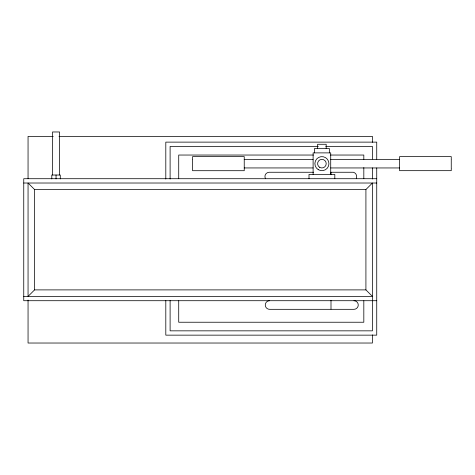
<?xml version="1.0" encoding="UTF-8"?>
<svg xmlns="http://www.w3.org/2000/svg" width="475" height="475" viewBox="0 0 475 475"><rect width="100%" height="100%" fill="white"/><g stroke="black" fill="none" stroke-linecap="round" stroke-linejoin="round"><path stroke-width="0.71" d="M23.75 296.406L372.43 296.406L365.916 289.892L34.568 289.892L28.055 296.406L28.055 183.018L34.568 189.531L365.916 189.531L372.43 183.018L372.43 330.843L170.109 330.843L170.109 300.479M53.236 136.396L28.055 136.396L28.055 178.612M58.983 136.396L372.43 136.396L372.43 142.322M318.333 146.431L170.109 146.431L170.109 179.016M325.743 146.431L372.43 146.431L372.43 159.018M313.476 155.04L178.719 155.04L178.719 178.713M330.505 155.04L363.82 155.04L363.82 159.475M244.233 159.357L313.108 159.357M330.719 159.351L399.594 159.351M244.233 167.942L313.108 167.942M330.719 167.948L399.594 167.948M313.524 172.259L269.218 172.259A4.305 4.305 0 0 0 265.489 178.713M330.511 172.259L353.406 172.259A4.465 4.465 0 0 1 356.274 178.44M376.734 178.713L23.75 178.713L23.75 300.711L376.734 300.711M23.75 183.018L376.734 183.018M451.25 158.947L451.25 156.619L399.594 156.619L399.594 170.673L451.25 170.673L451.25 168.346M451.25 159.351L451.25 167.948M376.734 159.137L376.734 142.126L165.805 142.126L165.805 179.051M376.734 168.007L376.734 335.148L165.805 335.148L165.805 300.574M372.43 167.907L372.43 179.016M372.43 334.881L372.43 343.027L28.055 343.027L28.055 300.069M365.916 189.531L365.916 289.892M363.82 167.616L363.82 178.713M363.82 300.776L363.82 322.234L178.719 322.234L178.719 300.776M334.816 178.713L334.816 174.408L309.005 174.408L309.005 178.713M330.998 172.514L330.998 174.723M330.998 300.295L330.998 309.112M330.719 174.408L330.719 152.885L313.108 152.885L313.108 174.408M329.418 152.885L329.418 148.58L314.408 148.58L314.408 152.885M326.183 148.58L326.183 144.275L317.638 144.275L317.638 148.58M192.577 159.054L192.577 156.596L244.233 156.596L244.233 170.703L192.577 170.703L192.577 159.357M60.289 178.903L60.289 175.02L51.793 175.02L51.793 178.903M59.577 175.02L59.577 131.973L52.505 131.973L52.505 175.02M56.044 175.02L56.044 178.903M34.568 189.531L34.568 289.892M353.952 300.711A4.305 4.305 0 0 1 358.257 305.015A4.305 4.305 0 0 1 353.952 309.32L269.574 309.32A4.305 4.305 0 0 1 265.27 305.015A4.305 4.305 0 0 1 269.574 300.711M319.651 167.313A4.305 4.305 0 0 0 326.218 163.774A4.305 4.305 0 0 0 319.871 159.861A4.305 4.305 0 0 0 319.651 167.313M318.22 169.628A7.024 7.024 0 0 0 328.938 163.851A7.024 7.024 0 0 0 318.577 157.463A7.024 7.024 0 0 0 318.22 169.628"/></g></svg>
